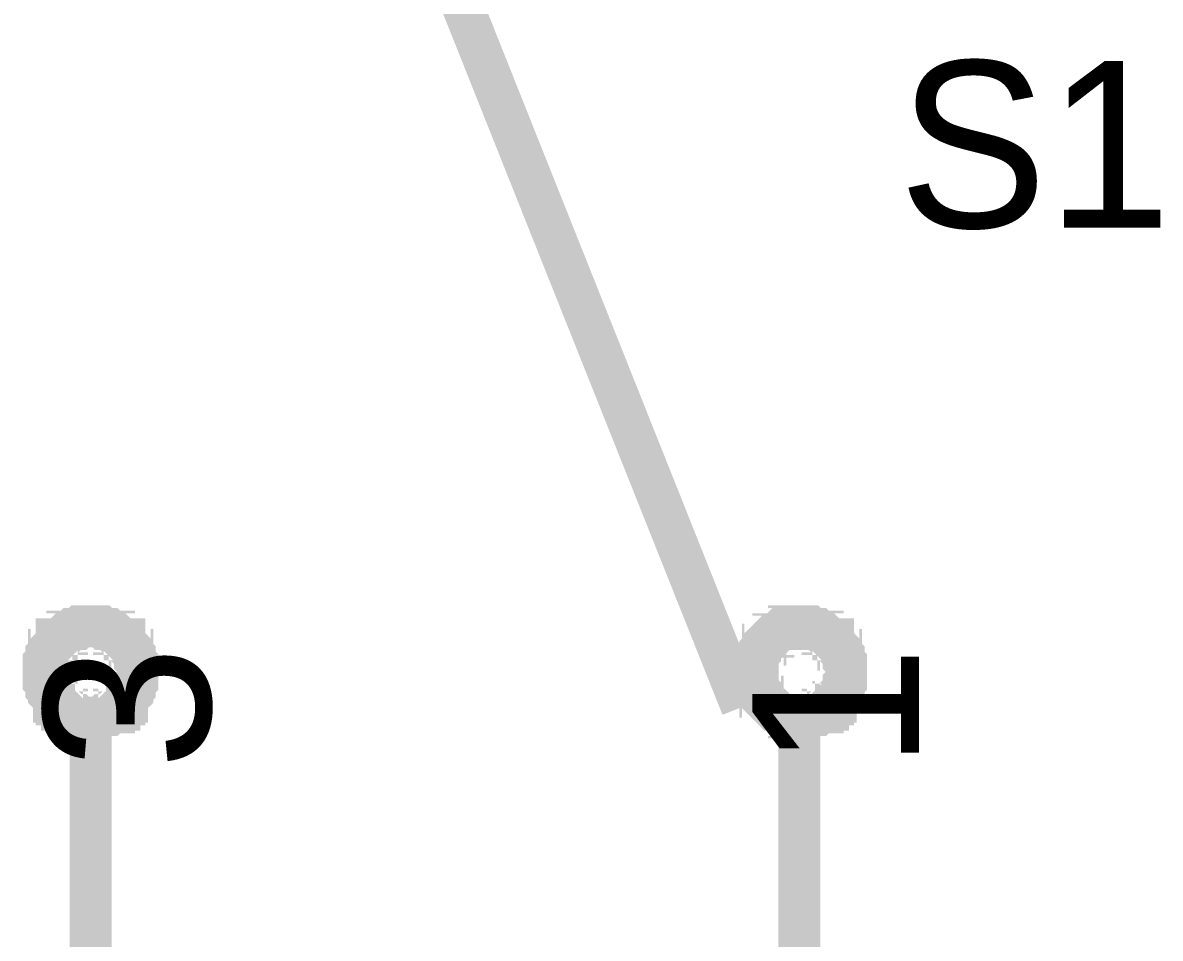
# Model space of a CAD drawing. Header units: inches. Extents: x 0 to 15, y 0 to 9.5.
# Drawn here: x 13.0795 to 13.4, y 8.1247 to 8.3827 of the extents above; entities that cross this region are included whole.
import ezdxf

# ---------------------------------------------------------------- set-up
doc = ezdxf.new("R2010")
doc.units = ezdxf.units.IN
doc.header["$MEASUREMENT"] = 0
doc.layers.add('Sheet', color=255, linetype='Continuous')

msp = doc.modelspace()

# ---------------------------------------------------------------- linework, layer by layer
at = {"layer": 'Sheet'}
for points in [[(13.19841, 8.39989, 0.0118, 0.0118, 0), (13.28211, 8.18986, 0.0118, 0.0118, 0)], [(13.08536, 8.1994, 0.0118, 0.0118, 0), (13.08536, 8.20014, 0.0118, 0.0118, 0), (13.08536, 8.20087, 0.0118, 0.0118, 0), (13.08536, 8.20161, 0.0118, 0.0118, 0), (13.08536, 8.20234, 0.0118, 0.0118, 0), (13.08609, 8.20308, 0.0118, 0.0118, 0), (13.08609, 8.20308, 0.0118, 0.0118, 0), (13.08609, 8.20381, 0.0118, 0.0118, 0), (13.08609, 8.20455, 0.0118, 0.0118, 0), (13.08682, 8.20528, 0.0118, 0.0118, 0), (13.08682, 8.20601, 0.0118, 0.0118, 0), (13.08756, 8.20601, 0.0118, 0.0118, 0), (13.08756, 8.20675, 0.0118, 0.0118, 0), (13.08829, 8.20748, 0.0118, 0.0118, 0), (13.08829, 8.20748, 0.0118, 0.0118, 0), (13.08903, 8.20822, 0.0118, 0.0118, 0), (13.08903, 8.20895, 0.0118, 0.0118, 0), (13.08976, 8.20895, 0.0118, 0.0118, 0), (13.0905, 8.20969, 0.0118, 0.0118, 0), (13.0905, 8.20969, 0.0118, 0.0118, 0), (13.09123, 8.21042, 0.0118, 0.0118, 0), (13.09196, 8.21042, 0.0118, 0.0118, 0), (13.09196, 8.21115, 0.0118, 0.0118, 0), (13.0927, 8.21115, 0.0118, 0.0118, 0), (13.09343, 8.21189, 0.0118, 0.0118, 0), (13.09417, 8.21189, 0.0118, 0.0118, 0), (13.0949, 8.21189, 0.0118, 0.0118, 0), (13.0949, 8.21189, 0.0118, 0.0118, 0), (13.09563, 8.21262, 0.0118, 0.0118, 0), (13.09637, 8.21262, 0.0118, 0.0118, 0), (13.0971, 8.21262, 0.0118, 0.0118, 0), (13.09784, 8.21262, 0.0118, 0.0118, 0), (13.09857, 8.21262, 0.0118, 0.0118, 0)], [(13.09857, 8.21262, 0.0118, 0.0118, 0), (13.09784, 8.21262, 0.0118, 0.0118, 0), (13.0971, 8.21262, 0.0118, 0.0118, 0), (13.09637, 8.21262, 0.0118, 0.0118, 0), (13.09563, 8.21262, 0.0118, 0.0118, 0), (13.0949, 8.21189, 0.0118, 0.0118, 0), (13.0949, 8.21189, 0.0118, 0.0118, 0), (13.09417, 8.21189, 0.0118, 0.0118, 0), (13.09343, 8.21189, 0.0118, 0.0118, 0), (13.0927, 8.21115, 0.0118, 0.0118, 0), (13.09196, 8.21115, 0.0118, 0.0118, 0), (13.09196, 8.21042, 0.0118, 0.0118, 0), (13.09123, 8.21042, 0.0118, 0.0118, 0), (13.0905, 8.20969, 0.0118, 0.0118, 0), (13.0905, 8.20969, 0.0118, 0.0118, 0), (13.08976, 8.20895, 0.0118, 0.0118, 0), (13.08903, 8.20895, 0.0118, 0.0118, 0), (13.08903, 8.20822, 0.0118, 0.0118, 0), (13.08829, 8.20748, 0.0118, 0.0118, 0), (13.08829, 8.20748, 0.0118, 0.0118, 0), (13.08756, 8.20675, 0.0118, 0.0118, 0), (13.08756, 8.20601, 0.0118, 0.0118, 0), (13.08682, 8.20601, 0.0118, 0.0118, 0), (13.08682, 8.20528, 0.0118, 0.0118, 0), (13.08609, 8.20455, 0.0118, 0.0118, 0), (13.08609, 8.20381, 0.0118, 0.0118, 0), (13.08609, 8.20308, 0.0118, 0.0118, 0), (13.08609, 8.20308, 0.0118, 0.0118, 0), (13.08536, 8.20234, 0.0118, 0.0118, 0), (13.08536, 8.20161, 0.0118, 0.0118, 0), (13.08536, 8.20087, 0.0118, 0.0118, 0), (13.08536, 8.20014, 0.0118, 0.0118, 0), (13.08536, 8.1994, 0.0118, 0.0118, 0)], [(13.09857, 8.21262, 0.0118, 0.0118, 0), (13.09857, 8.21262, 0.0118, 0.0118, 0)], [(13.09857, 8.21262, 0.0118, 0.0118, 0), (13.09931, 8.21262, 0.0118, 0.0118, 0), (13.10004, 8.21262, 0.0118, 0.0118, 0), (13.10077, 8.21262, 0.0118, 0.0118, 0), (13.10151, 8.21262, 0.0118, 0.0118, 0), (13.10224, 8.21189, 0.0118, 0.0118, 0), (13.10224, 8.21189, 0.0118, 0.0118, 0), (13.10298, 8.21189, 0.0118, 0.0118, 0), (13.10371, 8.21189, 0.0118, 0.0118, 0), (13.10444, 8.21115, 0.0118, 0.0118, 0), (13.10518, 8.21115, 0.0118, 0.0118, 0), (13.10518, 8.21042, 0.0118, 0.0118, 0), (13.10591, 8.21042, 0.0118, 0.0118, 0), (13.10665, 8.20969, 0.0118, 0.0118, 0), (13.10665, 8.20969, 0.0118, 0.0118, 0), (13.10738, 8.20895, 0.0118, 0.0118, 0), (13.10811, 8.20895, 0.0118, 0.0118, 0), (13.10811, 8.20822, 0.0118, 0.0118, 0), (13.10885, 8.20748, 0.0118, 0.0118, 0), (13.10885, 8.20748, 0.0118, 0.0118, 0), (13.10958, 8.20675, 0.0118, 0.0118, 0), (13.10958, 8.20601, 0.0118, 0.0118, 0), (13.11032, 8.20601, 0.0118, 0.0118, 0), (13.11032, 8.20528, 0.0118, 0.0118, 0), (13.11105, 8.20455, 0.0118, 0.0118, 0), (13.11105, 8.20381, 0.0118, 0.0118, 0), (13.11105, 8.20308, 0.0118, 0.0118, 0), (13.11105, 8.20308, 0.0118, 0.0118, 0), (13.11179, 8.20234, 0.0118, 0.0118, 0), (13.11179, 8.20161, 0.0118, 0.0118, 0), (13.11179, 8.20087, 0.0118, 0.0118, 0), (13.11179, 8.20014, 0.0118, 0.0118, 0), (13.11179, 8.1994, 0.0118, 0.0118, 0)], [(13.11179, 8.1994, 0.0118, 0.0118, 0), (13.11179, 8.20014, 0.0118, 0.0118, 0), (13.11179, 8.20087, 0.0118, 0.0118, 0), (13.11179, 8.20161, 0.0118, 0.0118, 0), (13.11179, 8.20234, 0.0118, 0.0118, 0), (13.11105, 8.20308, 0.0118, 0.0118, 0), (13.11105, 8.20308, 0.0118, 0.0118, 0), (13.11105, 8.20381, 0.0118, 0.0118, 0), (13.11105, 8.20455, 0.0118, 0.0118, 0), (13.11032, 8.20528, 0.0118, 0.0118, 0), (13.11032, 8.20601, 0.0118, 0.0118, 0), (13.10958, 8.20601, 0.0118, 0.0118, 0), (13.10958, 8.20675, 0.0118, 0.0118, 0), (13.10885, 8.20748, 0.0118, 0.0118, 0), (13.10885, 8.20748, 0.0118, 0.0118, 0), (13.10811, 8.20822, 0.0118, 0.0118, 0), (13.10811, 8.20895, 0.0118, 0.0118, 0), (13.10738, 8.20895, 0.0118, 0.0118, 0), (13.10665, 8.20969, 0.0118, 0.0118, 0), (13.10665, 8.20969, 0.0118, 0.0118, 0), (13.10591, 8.21042, 0.0118, 0.0118, 0), (13.10518, 8.21042, 0.0118, 0.0118, 0), (13.10518, 8.21115, 0.0118, 0.0118, 0), (13.10444, 8.21115, 0.0118, 0.0118, 0), (13.10371, 8.21189, 0.0118, 0.0118, 0), (13.10298, 8.21189, 0.0118, 0.0118, 0), (13.10224, 8.21189, 0.0118, 0.0118, 0), (13.10224, 8.21189, 0.0118, 0.0118, 0), (13.10151, 8.21262, 0.0118, 0.0118, 0), (13.10077, 8.21262, 0.0118, 0.0118, 0), (13.10004, 8.21262, 0.0118, 0.0118, 0), (13.09931, 8.21262, 0.0118, 0.0118, 0), (13.09857, 8.21262, 0.0118, 0.0118, 0)], [(13.28578, 8.1994, 0.0118, 0.0118, 0), (13.28578, 8.20014, 0.0118, 0.0118, 0), (13.28578, 8.20087, 0.0118, 0.0118, 0), (13.28578, 8.20161, 0.0118, 0.0118, 0), (13.28578, 8.20234, 0.0118, 0.0118, 0), (13.28578, 8.20308, 0.0118, 0.0118, 0), (13.28651, 8.20308, 0.0118, 0.0118, 0), (13.28651, 8.20381, 0.0118, 0.0118, 0), (13.28651, 8.20455, 0.0118, 0.0118, 0), (13.28725, 8.20528, 0.0118, 0.0118, 0), (13.28725, 8.20601, 0.0118, 0.0118, 0), (13.28725, 8.20601, 0.0118, 0.0118, 0), (13.28798, 8.20675, 0.0118, 0.0118, 0), (13.28798, 8.20748, 0.0118, 0.0118, 0), (13.28871, 8.20748, 0.0118, 0.0118, 0), (13.28871, 8.20822, 0.0118, 0.0118, 0), (13.28945, 8.20895, 0.0118, 0.0118, 0), (13.28945, 8.20895, 0.0118, 0.0118, 0), (13.29018, 8.20969, 0.0118, 0.0118, 0), (13.29092, 8.20969, 0.0118, 0.0118, 0), (13.29092, 8.21042, 0.0118, 0.0118, 0), (13.29165, 8.21042, 0.0118, 0.0118, 0), (13.29238, 8.21115, 0.0118, 0.0118, 0), (13.29238, 8.21115, 0.0118, 0.0118, 0), (13.29312, 8.21189, 0.0118, 0.0118, 0), (13.29385, 8.21189, 0.0118, 0.0118, 0), (13.29459, 8.21189, 0.0118, 0.0118, 0), (13.29532, 8.21189, 0.0118, 0.0118, 0), (13.29532, 8.21262, 0.0118, 0.0118, 0), (13.29606, 8.21262, 0.0118, 0.0118, 0), (13.29679, 8.21262, 0.0118, 0.0118, 0), (13.29752, 8.21262, 0.0118, 0.0118, 0), (13.29826, 8.21262, 0.0118, 0.0118, 0)], [(13.29826, 8.21262, 0.0118, 0.0118, 0), (13.29752, 8.21262, 0.0118, 0.0118, 0), (13.29679, 8.21262, 0.0118, 0.0118, 0), (13.29606, 8.21262, 0.0118, 0.0118, 0), (13.29532, 8.21262, 0.0118, 0.0118, 0), (13.29532, 8.21189, 0.0118, 0.0118, 0), (13.29459, 8.21189, 0.0118, 0.0118, 0), (13.29385, 8.21189, 0.0118, 0.0118, 0), (13.29312, 8.21189, 0.0118, 0.0118, 0), (13.29238, 8.21115, 0.0118, 0.0118, 0), (13.29238, 8.21115, 0.0118, 0.0118, 0), (13.29165, 8.21042, 0.0118, 0.0118, 0), (13.29092, 8.21042, 0.0118, 0.0118, 0), (13.29092, 8.20969, 0.0118, 0.0118, 0), (13.29018, 8.20969, 0.0118, 0.0118, 0), (13.28945, 8.20895, 0.0118, 0.0118, 0), (13.28945, 8.20895, 0.0118, 0.0118, 0), (13.28871, 8.20822, 0.0118, 0.0118, 0), (13.28871, 8.20748, 0.0118, 0.0118, 0), (13.28798, 8.20748, 0.0118, 0.0118, 0), (13.28798, 8.20675, 0.0118, 0.0118, 0), (13.28725, 8.20601, 0.0118, 0.0118, 0), (13.28725, 8.20601, 0.0118, 0.0118, 0), (13.28725, 8.20528, 0.0118, 0.0118, 0), (13.28651, 8.20455, 0.0118, 0.0118, 0), (13.28651, 8.20381, 0.0118, 0.0118, 0), (13.28651, 8.20308, 0.0118, 0.0118, 0), (13.28578, 8.20308, 0.0118, 0.0118, 0), (13.28578, 8.20234, 0.0118, 0.0118, 0), (13.28578, 8.20161, 0.0118, 0.0118, 0), (13.28578, 8.20087, 0.0118, 0.0118, 0), (13.28578, 8.20014, 0.0118, 0.0118, 0), (13.28578, 8.1994, 0.0118, 0.0118, 0)], [(13.29826, 8.21262, 0.0118, 0.0118, 0), (13.29826, 8.21262, 0.0118, 0.0118, 0)], [(13.29826, 8.21262, 0.0118, 0.0118, 0), (13.29899, 8.21262, 0.0118, 0.0118, 0), (13.29973, 8.21262, 0.0118, 0.0118, 0), (13.30046, 8.21262, 0.0118, 0.0118, 0), (13.30119, 8.21262, 0.0118, 0.0118, 0), (13.30193, 8.21189, 0.0118, 0.0118, 0), (13.30193, 8.21189, 0.0118, 0.0118, 0), (13.30266, 8.21189, 0.0118, 0.0118, 0), (13.3034, 8.21189, 0.0118, 0.0118, 0), (13.30413, 8.21115, 0.0118, 0.0118, 0), (13.30486, 8.21115, 0.0118, 0.0118, 0), (13.30486, 8.21042, 0.0118, 0.0118, 0), (13.3056, 8.21042, 0.0118, 0.0118, 0), (13.30633, 8.20969, 0.0118, 0.0118, 0), (13.30633, 8.20969, 0.0118, 0.0118, 0), (13.30707, 8.20895, 0.0118, 0.0118, 0), (13.3078, 8.20895, 0.0118, 0.0118, 0), (13.3078, 8.20822, 0.0118, 0.0118, 0), (13.30854, 8.20748, 0.0118, 0.0118, 0), (13.30854, 8.20748, 0.0118, 0.0118, 0), (13.30927, 8.20675, 0.0118, 0.0118, 0), (13.30927, 8.20601, 0.0118, 0.0118, 0), (13.31, 8.20601, 0.0118, 0.0118, 0), (13.31, 8.20528, 0.0118, 0.0118, 0), (13.31074, 8.20455, 0.0118, 0.0118, 0), (13.31074, 8.20381, 0.0118, 0.0118, 0), (13.31074, 8.20308, 0.0118, 0.0118, 0), (13.31074, 8.20308, 0.0118, 0.0118, 0), (13.31147, 8.20234, 0.0118, 0.0118, 0), (13.31147, 8.20161, 0.0118, 0.0118, 0), (13.31147, 8.20087, 0.0118, 0.0118, 0), (13.31147, 8.20014, 0.0118, 0.0118, 0), (13.31147, 8.1994, 0.0118, 0.0118, 0)], [(13.31147, 8.1994, 0.0118, 0.0118, 0), (13.31147, 8.20014, 0.0118, 0.0118, 0), (13.31147, 8.20087, 0.0118, 0.0118, 0), (13.31147, 8.20161, 0.0118, 0.0118, 0), (13.31147, 8.20234, 0.0118, 0.0118, 0), (13.31074, 8.20308, 0.0118, 0.0118, 0), (13.31074, 8.20308, 0.0118, 0.0118, 0), (13.31074, 8.20381, 0.0118, 0.0118, 0), (13.31074, 8.20455, 0.0118, 0.0118, 0), (13.31, 8.20528, 0.0118, 0.0118, 0), (13.31, 8.20601, 0.0118, 0.0118, 0), (13.30927, 8.20601, 0.0118, 0.0118, 0), (13.30927, 8.20675, 0.0118, 0.0118, 0), (13.30854, 8.20748, 0.0118, 0.0118, 0), (13.30854, 8.20748, 0.0118, 0.0118, 0), (13.3078, 8.20822, 0.0118, 0.0118, 0), (13.3078, 8.20895, 0.0118, 0.0118, 0), (13.30707, 8.20895, 0.0118, 0.0118, 0), (13.30633, 8.20969, 0.0118, 0.0118, 0), (13.30633, 8.20969, 0.0118, 0.0118, 0), (13.3056, 8.21042, 0.0118, 0.0118, 0), (13.30486, 8.21042, 0.0118, 0.0118, 0), (13.30486, 8.21115, 0.0118, 0.0118, 0), (13.30413, 8.21115, 0.0118, 0.0118, 0), (13.3034, 8.21189, 0.0118, 0.0118, 0), (13.30266, 8.21189, 0.0118, 0.0118, 0), (13.30193, 8.21189, 0.0118, 0.0118, 0), (13.30193, 8.21189, 0.0118, 0.0118, 0), (13.30119, 8.21262, 0.0118, 0.0118, 0), (13.30046, 8.21262, 0.0118, 0.0118, 0), (13.29973, 8.21262, 0.0118, 0.0118, 0), (13.29899, 8.21262, 0.0118, 0.0118, 0), (13.29826, 8.21262, 0.0118, 0.0118, 0)], [(13.09857, 8.18692, 0.0118, 0.0118, 0), (13.09784, 8.18692, 0.0118, 0.0118, 0), (13.0971, 8.18692, 0.0118, 0.0118, 0), (13.09637, 8.18692, 0.0118, 0.0118, 0), (13.09563, 8.18692, 0.0118, 0.0118, 0), (13.0949, 8.18765, 0.0118, 0.0118, 0), (13.0949, 8.18765, 0.0118, 0.0118, 0), (13.09417, 8.18765, 0.0118, 0.0118, 0), (13.09343, 8.18765, 0.0118, 0.0118, 0), (13.0927, 8.18839, 0.0118, 0.0118, 0), (13.09196, 8.18839, 0.0118, 0.0118, 0), (13.09196, 8.18912, 0.0118, 0.0118, 0), (13.09123, 8.18912, 0.0118, 0.0118, 0), (13.0905, 8.18912, 0.0118, 0.0118, 0), (13.0905, 8.18986, 0.0118, 0.0118, 0), (13.08976, 8.19059, 0.0118, 0.0118, 0), (13.08903, 8.19059, 0.0118, 0.0118, 0), (13.08903, 8.19133, 0.0118, 0.0118, 0), (13.08829, 8.19133, 0.0118, 0.0118, 0), (13.08829, 8.19206, 0.0118, 0.0118, 0), (13.08756, 8.1928, 0.0118, 0.0118, 0), (13.08756, 8.1928, 0.0118, 0.0118, 0), (13.08682, 8.19353, 0.0118, 0.0118, 0), (13.08682, 8.19426, 0.0118, 0.0118, 0), (13.08609, 8.195, 0.0118, 0.0118, 0), (13.08609, 8.195, 0.0118, 0.0118, 0), (13.08609, 8.19573, 0.0118, 0.0118, 0), (13.08609, 8.19647, 0.0118, 0.0118, 0), (13.08536, 8.1972, 0.0118, 0.0118, 0), (13.08536, 8.19794, 0.0118, 0.0118, 0), (13.08536, 8.19794, 0.0118, 0.0118, 0), (13.08536, 8.19867, 0.0118, 0.0118, 0), (13.08536, 8.1994, 0.0118, 0.0118, 0)], [(13.08536, 8.1994, 0.0118, 0.0118, 0), (13.08536, 8.1994, 0.0118, 0.0118, 0)], [(13.08536, 8.1994, 0.0118, 0.0118, 0), (13.08536, 8.19867, 0.0118, 0.0118, 0), (13.08536, 8.19794, 0.0118, 0.0118, 0), (13.08536, 8.19794, 0.0118, 0.0118, 0), (13.08536, 8.1972, 0.0118, 0.0118, 0), (13.08609, 8.19647, 0.0118, 0.0118, 0), (13.08609, 8.19573, 0.0118, 0.0118, 0), (13.08609, 8.195, 0.0118, 0.0118, 0), (13.08609, 8.195, 0.0118, 0.0118, 0), (13.08682, 8.19426, 0.0118, 0.0118, 0), (13.08682, 8.19353, 0.0118, 0.0118, 0), (13.08756, 8.1928, 0.0118, 0.0118, 0), (13.08756, 8.1928, 0.0118, 0.0118, 0), (13.08829, 8.19206, 0.0118, 0.0118, 0), (13.08829, 8.19133, 0.0118, 0.0118, 0), (13.08903, 8.19133, 0.0118, 0.0118, 0), (13.08903, 8.19059, 0.0118, 0.0118, 0), (13.08976, 8.19059, 0.0118, 0.0118, 0), (13.0905, 8.18986, 0.0118, 0.0118, 0), (13.0905, 8.18912, 0.0118, 0.0118, 0), (13.09123, 8.18912, 0.0118, 0.0118, 0), (13.09196, 8.18912, 0.0118, 0.0118, 0), (13.09196, 8.18839, 0.0118, 0.0118, 0), (13.0927, 8.18839, 0.0118, 0.0118, 0), (13.09343, 8.18765, 0.0118, 0.0118, 0), (13.09417, 8.18765, 0.0118, 0.0118, 0), (13.0949, 8.18765, 0.0118, 0.0118, 0), (13.0949, 8.18765, 0.0118, 0.0118, 0), (13.09563, 8.18692, 0.0118, 0.0118, 0), (13.09637, 8.18692, 0.0118, 0.0118, 0), (13.0971, 8.18692, 0.0118, 0.0118, 0), (13.09784, 8.18692, 0.0118, 0.0118, 0), (13.09857, 8.18692, 0.0118, 0.0118, 0)], [(13.11179, 8.1994, 0.0118, 0.0118, 0), (13.11179, 8.19867, 0.0118, 0.0118, 0), (13.11179, 8.19794, 0.0118, 0.0118, 0), (13.11179, 8.19794, 0.0118, 0.0118, 0), (13.11179, 8.1972, 0.0118, 0.0118, 0), (13.11105, 8.19647, 0.0118, 0.0118, 0), (13.11105, 8.19573, 0.0118, 0.0118, 0), (13.11105, 8.195, 0.0118, 0.0118, 0), (13.11105, 8.195, 0.0118, 0.0118, 0), (13.11032, 8.19426, 0.0118, 0.0118, 0), (13.11032, 8.19353, 0.0118, 0.0118, 0), (13.10958, 8.1928, 0.0118, 0.0118, 0), (13.10958, 8.1928, 0.0118, 0.0118, 0), (13.10885, 8.19206, 0.0118, 0.0118, 0), (13.10885, 8.19133, 0.0118, 0.0118, 0), (13.10811, 8.19133, 0.0118, 0.0118, 0), (13.10811, 8.19059, 0.0118, 0.0118, 0), (13.10738, 8.19059, 0.0118, 0.0118, 0), (13.10665, 8.18986, 0.0118, 0.0118, 0), (13.10665, 8.18912, 0.0118, 0.0118, 0), (13.10591, 8.18912, 0.0118, 0.0118, 0), (13.10518, 8.18912, 0.0118, 0.0118, 0), (13.10518, 8.18839, 0.0118, 0.0118, 0), (13.10444, 8.18839, 0.0118, 0.0118, 0), (13.10371, 8.18765, 0.0118, 0.0118, 0), (13.10298, 8.18765, 0.0118, 0.0118, 0), (13.10224, 8.18765, 0.0118, 0.0118, 0), (13.10224, 8.18765, 0.0118, 0.0118, 0), (13.10151, 8.18692, 0.0118, 0.0118, 0), (13.10077, 8.18692, 0.0118, 0.0118, 0), (13.10004, 8.18692, 0.0118, 0.0118, 0), (13.09931, 8.18692, 0.0118, 0.0118, 0), (13.09857, 8.18692, 0.0118, 0.0118, 0)], [(13.09857, 8.18692, 0.0118, 0.0118, 0), (13.09931, 8.18692, 0.0118, 0.0118, 0), (13.10004, 8.18692, 0.0118, 0.0118, 0), (13.10077, 8.18692, 0.0118, 0.0118, 0), (13.10151, 8.18692, 0.0118, 0.0118, 0), (13.10224, 8.18765, 0.0118, 0.0118, 0), (13.10224, 8.18765, 0.0118, 0.0118, 0), (13.10298, 8.18765, 0.0118, 0.0118, 0), (13.10371, 8.18765, 0.0118, 0.0118, 0), (13.10444, 8.18839, 0.0118, 0.0118, 0), (13.10518, 8.18839, 0.0118, 0.0118, 0), (13.10518, 8.18912, 0.0118, 0.0118, 0), (13.10591, 8.18912, 0.0118, 0.0118, 0), (13.10665, 8.18912, 0.0118, 0.0118, 0), (13.10665, 8.18986, 0.0118, 0.0118, 0), (13.10738, 8.19059, 0.0118, 0.0118, 0), (13.10811, 8.19059, 0.0118, 0.0118, 0), (13.10811, 8.19133, 0.0118, 0.0118, 0), (13.10885, 8.19133, 0.0118, 0.0118, 0), (13.10885, 8.19206, 0.0118, 0.0118, 0), (13.10958, 8.1928, 0.0118, 0.0118, 0), (13.10958, 8.1928, 0.0118, 0.0118, 0), (13.11032, 8.19353, 0.0118, 0.0118, 0), (13.11032, 8.19426, 0.0118, 0.0118, 0), (13.11105, 8.195, 0.0118, 0.0118, 0), (13.11105, 8.195, 0.0118, 0.0118, 0), (13.11105, 8.19573, 0.0118, 0.0118, 0), (13.11105, 8.19647, 0.0118, 0.0118, 0), (13.11179, 8.1972, 0.0118, 0.0118, 0), (13.11179, 8.19794, 0.0118, 0.0118, 0), (13.11179, 8.19794, 0.0118, 0.0118, 0), (13.11179, 8.19867, 0.0118, 0.0118, 0), (13.11179, 8.1994, 0.0118, 0.0118, 0)], [(13.11179, 8.1994, 0.0118, 0.0118, 0), (13.11179, 8.1994, 0.0118, 0.0118, 0), (13.11179, 8.1994, 0.0118, 0.0118, 0), (13.11179, 8.1994, 0.0118, 0.0118, 0), (13.11179, 8.1994, 0.0118, 0.0118, 0), (13.11179, 8.1994, 0.0118, 0.0118, 0), (13.11179, 8.1994, 0.0118, 0.0118, 0), (13.11179, 8.1994, 0.0118, 0.0118, 0), (13.11179, 8.1994, 0.0118, 0.0118, 0), (13.11179, 8.1994, 0.0118, 0.0118, 0), (13.11179, 8.1994, 0.0118, 0.0118, 0), (13.11179, 8.1994, 0.0118, 0.0118, 0), (13.11179, 8.1994, 0.0118, 0.0118, 0), (13.11179, 8.1994, 0.0118, 0.0118, 0), (13.11179, 8.1994, 0.0118, 0.0118, 0), (13.11179, 8.1994, 0.0118, 0.0118, 0), (13.11179, 8.1994, 0.0118, 0.0118, 0), (13.11179, 8.1994, 0.0118, 0.0118, 0), (13.11179, 8.1994, 0.0118, 0.0118, 0), (13.11179, 8.1994, 0.0118, 0.0118, 0), (13.11179, 8.1994, 0.0118, 0.0118, 0), (13.11179, 8.1994, 0.0118, 0.0118, 0), (13.11179, 8.1994, 0.0118, 0.0118, 0), (13.11179, 8.1994, 0.0118, 0.0118, 0), (13.11179, 8.1994, 0.0118, 0.0118, 0), (13.11179, 8.1994, 0.0118, 0.0118, 0), (13.11179, 8.1994, 0.0118, 0.0118, 0), (13.11179, 8.1994, 0.0118, 0.0118, 0), (13.11179, 8.1994, 0.0118, 0.0118, 0), (13.11179, 8.1994, 0.0118, 0.0118, 0), (13.11179, 8.1994, 0.0118, 0.0118, 0), (13.11179, 8.1994, 0.0118, 0.0118, 0), (13.11179, 8.1994, 0.0118, 0.0118, 0)], [(13.11179, 8.1994, 0.0118, 0.0118, 0), (13.11179, 8.1994, 0.0118, 0.0118, 0)], [(13.29826, 8.18692, 0.0118, 0.0118, 0), (13.29752, 8.18692, 0.0118, 0.0118, 0), (13.29679, 8.18692, 0.0118, 0.0118, 0), (13.29606, 8.18692, 0.0118, 0.0118, 0), (13.29532, 8.18692, 0.0118, 0.0118, 0), (13.29532, 8.18765, 0.0118, 0.0118, 0), (13.29459, 8.18765, 0.0118, 0.0118, 0), (13.29385, 8.18765, 0.0118, 0.0118, 0), (13.29312, 8.18765, 0.0118, 0.0118, 0), (13.29238, 8.18839, 0.0118, 0.0118, 0), (13.29238, 8.18839, 0.0118, 0.0118, 0), (13.29165, 8.18912, 0.0118, 0.0118, 0), (13.29092, 8.18912, 0.0118, 0.0118, 0), (13.29092, 8.18912, 0.0118, 0.0118, 0), (13.29018, 8.18986, 0.0118, 0.0118, 0), (13.28945, 8.19059, 0.0118, 0.0118, 0), (13.28945, 8.19059, 0.0118, 0.0118, 0), (13.28871, 8.19133, 0.0118, 0.0118, 0), (13.28871, 8.19133, 0.0118, 0.0118, 0), (13.28798, 8.19206, 0.0118, 0.0118, 0), (13.28798, 8.1928, 0.0118, 0.0118, 0), (13.28725, 8.1928, 0.0118, 0.0118, 0), (13.28725, 8.19353, 0.0118, 0.0118, 0), (13.28725, 8.19426, 0.0118, 0.0118, 0), (13.28651, 8.195, 0.0118, 0.0118, 0), (13.28651, 8.195, 0.0118, 0.0118, 0), (13.28651, 8.19573, 0.0118, 0.0118, 0), (13.28578, 8.19647, 0.0118, 0.0118, 0), (13.28578, 8.1972, 0.0118, 0.0118, 0), (13.28578, 8.19794, 0.0118, 0.0118, 0), (13.28578, 8.19794, 0.0118, 0.0118, 0), (13.28578, 8.19867, 0.0118, 0.0118, 0), (13.28578, 8.1994, 0.0118, 0.0118, 0)], [(13.28578, 8.1994, 0.0118, 0.0118, 0), (13.28578, 8.1994, 0.0118, 0.0118, 0)], [(13.28578, 8.1994, 0.0118, 0.0118, 0), (13.28578, 8.19867, 0.0118, 0.0118, 0), (13.28578, 8.19794, 0.0118, 0.0118, 0), (13.28578, 8.19794, 0.0118, 0.0118, 0), (13.28578, 8.1972, 0.0118, 0.0118, 0), (13.28578, 8.19647, 0.0118, 0.0118, 0), (13.28651, 8.19573, 0.0118, 0.0118, 0), (13.28651, 8.195, 0.0118, 0.0118, 0), (13.28651, 8.195, 0.0118, 0.0118, 0), (13.28725, 8.19426, 0.0118, 0.0118, 0), (13.28725, 8.19353, 0.0118, 0.0118, 0), (13.28725, 8.1928, 0.0118, 0.0118, 0), (13.28798, 8.1928, 0.0118, 0.0118, 0), (13.28798, 8.19206, 0.0118, 0.0118, 0), (13.28871, 8.19133, 0.0118, 0.0118, 0), (13.28871, 8.19133, 0.0118, 0.0118, 0), (13.28945, 8.19059, 0.0118, 0.0118, 0), (13.28945, 8.19059, 0.0118, 0.0118, 0), (13.29018, 8.18986, 0.0118, 0.0118, 0), (13.29092, 8.18912, 0.0118, 0.0118, 0), (13.29092, 8.18912, 0.0118, 0.0118, 0), (13.29165, 8.18912, 0.0118, 0.0118, 0), (13.29238, 8.18839, 0.0118, 0.0118, 0), (13.29238, 8.18839, 0.0118, 0.0118, 0), (13.29312, 8.18765, 0.0118, 0.0118, 0), (13.29385, 8.18765, 0.0118, 0.0118, 0), (13.29459, 8.18765, 0.0118, 0.0118, 0), (13.29532, 8.18765, 0.0118, 0.0118, 0), (13.29532, 8.18692, 0.0118, 0.0118, 0), (13.29606, 8.18692, 0.0118, 0.0118, 0), (13.29679, 8.18692, 0.0118, 0.0118, 0), (13.29752, 8.18692, 0.0118, 0.0118, 0), (13.29826, 8.18692, 0.0118, 0.0118, 0)], [(13.31147, 8.1994, 0.0118, 0.0118, 0), (13.31147, 8.19867, 0.0118, 0.0118, 0), (13.31147, 8.19794, 0.0118, 0.0118, 0), (13.31147, 8.19794, 0.0118, 0.0118, 0), (13.31147, 8.1972, 0.0118, 0.0118, 0), (13.31074, 8.19647, 0.0118, 0.0118, 0), (13.31074, 8.19573, 0.0118, 0.0118, 0), (13.31074, 8.195, 0.0118, 0.0118, 0), (13.31074, 8.195, 0.0118, 0.0118, 0), (13.31, 8.19426, 0.0118, 0.0118, 0), (13.31, 8.19353, 0.0118, 0.0118, 0), (13.30927, 8.1928, 0.0118, 0.0118, 0), (13.30927, 8.1928, 0.0118, 0.0118, 0), (13.30854, 8.19206, 0.0118, 0.0118, 0), (13.30854, 8.19133, 0.0118, 0.0118, 0), (13.3078, 8.19133, 0.0118, 0.0118, 0), (13.3078, 8.19059, 0.0118, 0.0118, 0), (13.30707, 8.19059, 0.0118, 0.0118, 0), (13.30633, 8.18986, 0.0118, 0.0118, 0), (13.30633, 8.18912, 0.0118, 0.0118, 0), (13.3056, 8.18912, 0.0118, 0.0118, 0), (13.30486, 8.18912, 0.0118, 0.0118, 0), (13.30486, 8.18839, 0.0118, 0.0118, 0), (13.30413, 8.18839, 0.0118, 0.0118, 0), (13.3034, 8.18765, 0.0118, 0.0118, 0), (13.30266, 8.18765, 0.0118, 0.0118, 0), (13.30193, 8.18765, 0.0118, 0.0118, 0), (13.30193, 8.18765, 0.0118, 0.0118, 0), (13.30119, 8.18692, 0.0118, 0.0118, 0), (13.30046, 8.18692, 0.0118, 0.0118, 0), (13.29973, 8.18692, 0.0118, 0.0118, 0), (13.29899, 8.18692, 0.0118, 0.0118, 0), (13.29826, 8.18692, 0.0118, 0.0118, 0)], [(13.29826, 8.18692, 0.0118, 0.0118, 0), (13.29899, 8.18692, 0.0118, 0.0118, 0), (13.29973, 8.18692, 0.0118, 0.0118, 0), (13.30046, 8.18692, 0.0118, 0.0118, 0), (13.30119, 8.18692, 0.0118, 0.0118, 0), (13.30193, 8.18765, 0.0118, 0.0118, 0), (13.30193, 8.18765, 0.0118, 0.0118, 0), (13.30266, 8.18765, 0.0118, 0.0118, 0), (13.3034, 8.18765, 0.0118, 0.0118, 0), (13.30413, 8.18839, 0.0118, 0.0118, 0), (13.30486, 8.18839, 0.0118, 0.0118, 0), (13.30486, 8.18912, 0.0118, 0.0118, 0), (13.3056, 8.18912, 0.0118, 0.0118, 0), (13.30633, 8.18912, 0.0118, 0.0118, 0), (13.30633, 8.18986, 0.0118, 0.0118, 0), (13.30707, 8.19059, 0.0118, 0.0118, 0), (13.3078, 8.19059, 0.0118, 0.0118, 0), (13.3078, 8.19133, 0.0118, 0.0118, 0), (13.30854, 8.19133, 0.0118, 0.0118, 0), (13.30854, 8.19206, 0.0118, 0.0118, 0), (13.30927, 8.1928, 0.0118, 0.0118, 0), (13.30927, 8.1928, 0.0118, 0.0118, 0), (13.31, 8.19353, 0.0118, 0.0118, 0), (13.31, 8.19426, 0.0118, 0.0118, 0), (13.31074, 8.195, 0.0118, 0.0118, 0), (13.31074, 8.195, 0.0118, 0.0118, 0), (13.31074, 8.19573, 0.0118, 0.0118, 0), (13.31074, 8.19647, 0.0118, 0.0118, 0), (13.31147, 8.1972, 0.0118, 0.0118, 0), (13.31147, 8.19794, 0.0118, 0.0118, 0), (13.31147, 8.19794, 0.0118, 0.0118, 0), (13.31147, 8.19867, 0.0118, 0.0118, 0), (13.31147, 8.1994, 0.0118, 0.0118, 0)], [(13.31147, 8.1994, 0.0118, 0.0118, 0), (13.31147, 8.1994, 0.0118, 0.0118, 0), (13.31147, 8.1994, 0.0118, 0.0118, 0), (13.31147, 8.1994, 0.0118, 0.0118, 0), (13.31147, 8.1994, 0.0118, 0.0118, 0), (13.31147, 8.1994, 0.0118, 0.0118, 0), (13.31147, 8.1994, 0.0118, 0.0118, 0), (13.31147, 8.1994, 0.0118, 0.0118, 0), (13.31147, 8.1994, 0.0118, 0.0118, 0), (13.31147, 8.1994, 0.0118, 0.0118, 0), (13.31147, 8.1994, 0.0118, 0.0118, 0), (13.31147, 8.1994, 0.0118, 0.0118, 0), (13.31147, 8.1994, 0.0118, 0.0118, 0), (13.31147, 8.1994, 0.0118, 0.0118, 0), (13.31147, 8.1994, 0.0118, 0.0118, 0), (13.31147, 8.1994, 0.0118, 0.0118, 0), (13.31147, 8.1994, 0.0118, 0.0118, 0), (13.31147, 8.1994, 0.0118, 0.0118, 0), (13.31147, 8.1994, 0.0118, 0.0118, 0), (13.31147, 8.1994, 0.0118, 0.0118, 0), (13.31147, 8.1994, 0.0118, 0.0118, 0), (13.31147, 8.1994, 0.0118, 0.0118, 0), (13.31147, 8.1994, 0.0118, 0.0118, 0), (13.31147, 8.1994, 0.0118, 0.0118, 0), (13.31147, 8.1994, 0.0118, 0.0118, 0), (13.31147, 8.1994, 0.0118, 0.0118, 0), (13.31147, 8.1994, 0.0118, 0.0118, 0), (13.31147, 8.1994, 0.0118, 0.0118, 0), (13.31147, 8.1994, 0.0118, 0.0118, 0), (13.31147, 8.1994, 0.0118, 0.0118, 0), (13.31147, 8.1994, 0.0118, 0.0118, 0), (13.31147, 8.1994, 0.0118, 0.0118, 0), (13.31147, 8.1994, 0.0118, 0.0118, 0)], [(13.31147, 8.1994, 0.0118, 0.0118, 0), (13.31147, 8.1994, 0.0118, 0.0118, 0)], [(13.09857, 8.18692, 0.0118, 0.0118, 0), (13.09857, 8.18692, 0.0118, 0.0118, 0)], [(13.29826, 8.18692, 0.0118, 0.0118, 0), (13.29826, 8.18692, 0.0118, 0.0118, 0)], [(13.09857, 8.09953, 0.0118, 0.0118, 0), (13.09857, 8.18472, 0.0118, 0.0118, 0)], [(13.29826, 8.09953, 0.0118, 0.0118, 0), (13.29826, 8.18472, 0.0118, 0.0118, 0)]]:
    msp.add_lwpolyline(points, format="xyseb", dxfattribs=at)

# ---------------------------------------------------------------- texts
msp.add_text('S1', height=0.047001, dxfattribs=at).set_placement((13.32616, 8.32498))
for s, p in [('3', (13.13234, 8.17223)), ('1', (13.33203, 8.17223))]:
    msp.add_text(s, height=0.047, rotation=90, dxfattribs=at).set_placement(p)

doc.saveas('drawing.dxf')
